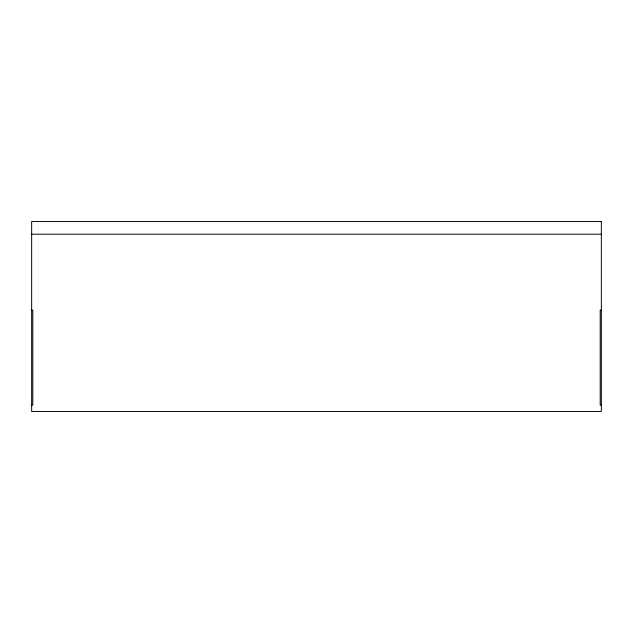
<?xml version="1.0" encoding="UTF-8"?>
<svg xmlns="http://www.w3.org/2000/svg" width="633" height="633" viewBox="0 0 633 633"><rect width="100%" height="100%" fill="white"/><g stroke="black" fill="none" stroke-linecap="round" stroke-linejoin="round"><path stroke-width="0.95" d="M31.65 234.21L601.35 234.21M31.65 310.17L32.789 310.17L32.789 405.12L31.65 405.12M601.35 310.17L600.211 310.17L600.211 405.12L601.35 405.12M601.35 221.55L31.65 221.55L31.65 411.45L601.35 411.45L601.35 221.55"/></g></svg>
